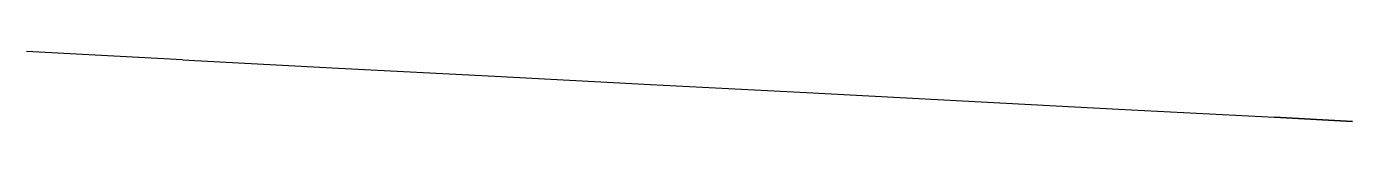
# Model space of a CAD drawing. Header units: metres. Extents: x 201099.3 to 201152.3, y 4585.4 to 4588.2.
import ezdxf

# ---------------------------------------------------------------- set-up
doc = ezdxf.new("R2010")
doc.units = ezdxf.units.M

msp = doc.modelspace()

# ---------------------------------------------------------------- linework, layer by layer
at = {"layer": 'gravel001'}
for points in [[(201105.52, 4587.8674), (201099.28, 4588.1945)], [(201105.52, 4587.8674), (201111.76, 4587.5403), (201111.76, 4587.5403), (201118.01, 4587.2132), (201124.25, 4586.8861), (201130.49, 4586.559), (201136.73, 4586.2319), (201142.97, 4585.9048), (201149.21, 4585.5777), (201152.33, 4585.4142), (201149.21, 4585.5777)]]:
    msp.add_lwpolyline(points, dxfattribs=at)

doc.saveas('drawing.dxf')
